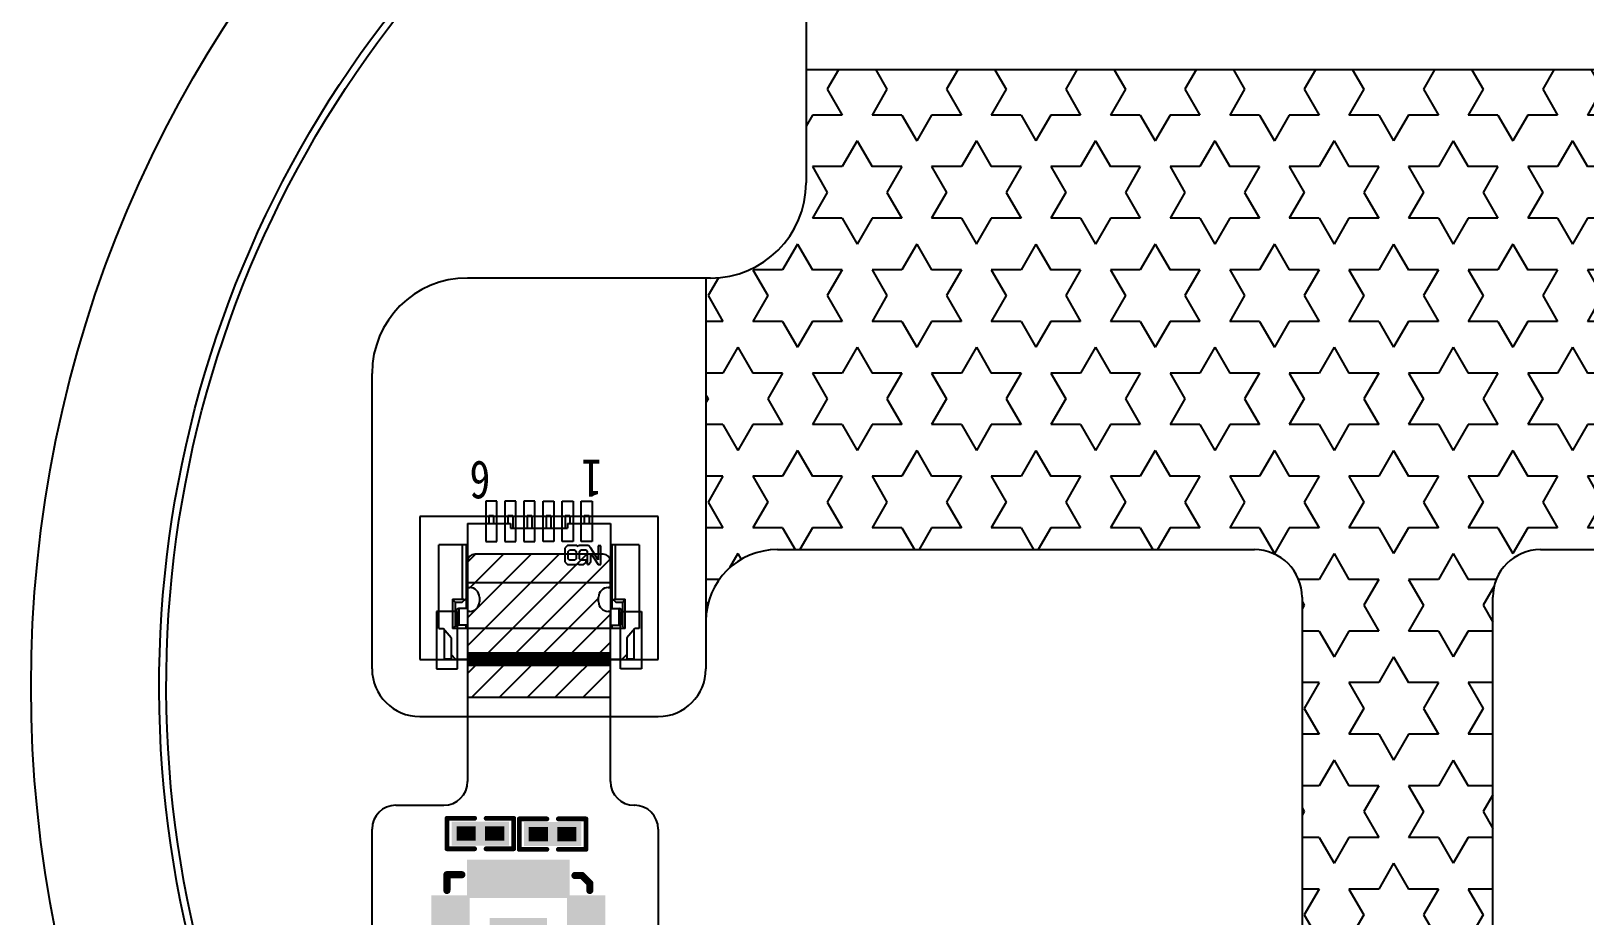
# Model space of a CAD drawing. Header units: inches. Extents: x 1586 to 1904, y -864 to -636.
# Drawn here: x 1807.77 to 1840.36, y -751.12 to -732.55 of the extents above; entities that cross this region are included whole.
import ezdxf

# ---------------------------------------------------------------- set-up
doc = ezdxf.new("R2010")
doc.units = ezdxf.units.IN
doc.header["$LTSCALE"] = 0.909449
doc.header["$MEASUREMENT"] = 0
doc.header["$PDMODE"] = 3
doc.header["$PDSIZE"] = 0.3125
doc.layers.get('0').update_dxf_attribs({"linetype": 'CONTINUOUS'})
doc.layers.get('Defpoints').update_dxf_attribs({"linetype": 'CONTINUOUS'})
for name, color, linetype in [('DIM（标注）', 3, 'CONTINUOUS'), ('TOPLAYER', 1, 'CONTINUOUS'), ('TopOverlay', 2, 'CONTINUOUS'), ('TOPPASTE', 8, 'CONTINUOUS'), ('TOPSOLDER', 216, 'CONTINUOUS')]:
    doc.layers.add(name, color=color, linetype=linetype)
doc.styles.add('CCN-1', font='', dxfattribs={"width": 0.85})
doc.styles.add('宋体', font='', dxfattribs={"width": 0.8})
doc.styles.get('CCN-1').set_extended_font_data('SimSun')
doc.styles.get('宋体').set_extended_font_data('SimSun')
doc.dimstyles.new('DIM-CCN', dxfattribs={"dimscale": 0.9, "dimtxt": 1.7, "dimasz": 1.8, "dimexe": 1.5, "dimexo": 0.5, "dimgap": 0.3, "dimtad": 1, "dimzin": 0, "dimdsep": 46, "dimtxsty": 'CCN-1', "dimblk": 'OPEN30', "dimcen": 0.05, "dimclrd": 256, "dimclre": 256, "dimclrt": 256, "dimadec": 0, "dimazin": 0, "dimtfac": 1, "dimtofl": 0, "dimtmove": 0, "dimatfit": 3, "dimldrblk": 'OPEN30', "dimfxl": 1, "dimtolj": 1, "dimtzin": 0, "dimlwd": -1, "dimlwe": -1, "dimarcsym": 0})

# ---------------------------------------------------------------- blocks, each defined once
blk = doc.blocks.new('CST820_1')
at = {"layer": 'TOPLAYER'}
for points in [[(-0.683994, 1.726001), (-0.883994, 1.726001), (-0.683994, 1.126002), (-0.883994, 1.126002)], [(-0.334, 1.726004), (-0.533999, 1.726004), (-0.334, 1.126005), (-0.533999, 1.126005)], [(0.016002, 1.726001), (-0.183998, 1.726001), (0.016002, 1.126002), (-0.183998, 1.126002)], [(0.366001, 1.726001), (0.166002, 1.726001), (0.366001, 1.126002), (0.166002, 1.126002)], [(0.716001, 1.726004), (0.516001, 1.726004), (0.716001, 1.126005), (0.516001, 1.126005)], [(1.066002, 1.726001), (0.866003, 1.726001), (1.066002, 1.126002), (0.866003, 1.126002)], [(-1.633004, 0.976996), (-1.633004, 0.776996), (-1.033005, 0.976996), (-1.033005, 0.776996)], [(1.815003, 0.777009), (1.815003, 0.977008), (1.215004, 0.777009), (1.215004, 0.977008)], [(-1.633004, 0.626999), (-1.633004, 0.426999), (-1.033005, 0.626999), (-1.033005, 0.426999)], [(-0.408998, -0.497997), (0.591, -0.497997), (-0.408998, 0.502001), (0.591, 0.502001)], [(1.815008, 0.427012), (1.815008, 0.627012), (1.215009, 0.427012), (1.215009, 0.627012)], [(-1.633004, 0.277002), (-1.633004, 0.077003), (-1.033005, 0.277002), (-1.033005, 0.077003)], [(1.815005, 0.07701), (1.815005, 0.27701), (1.215006, 0.07701), (1.215006, 0.27701)], [(-1.633004, -0.073005), (-1.633004, -0.273004), (-1.033005, -0.073005), (-1.033005, -0.273004)], [(1.815003, -0.272992), (1.815003, -0.072992), (1.215004, -0.272992), (1.215004, -0.072992)], [(-1.633004, -0.423001), (-1.633004, -0.623001), (-1.033005, -0.423001), (-1.033005, -0.623001)], [(1.815008, -0.622988), (1.815008, -0.422989), (1.215009, -0.622988), (1.215009, -0.422989)], [(-1.633004, -0.772998), (-1.633004, -0.972998), (-1.033005, -0.772998), (-1.033005, -0.972998)], [(1.815005, -0.97299), (1.815005, -0.772991), (1.215006, -0.97299), (1.215006, -0.772991)], [(-0.884001, -1.721998), (-0.684002, -1.721998), (-0.884001, -1.121999), (-0.684002, -1.121999)], [(-0.534002, -1.721998), (-0.334002, -1.721998), (-0.534002, -1.121999), (-0.334002, -1.121999)], [(-0.184, -1.721993), (0.015999, -1.721993), (-0.184, -1.121994), (0.015999, -1.121994)], [(0.165999, -1.721998), (0.365999, -1.721998), (0.165999, -1.121999), (0.365999, -1.121999)], [(0.515998, -1.721998), (0.715998, -1.721998), (0.515998, -1.121999), (0.715998, -1.121999)], [(0.865998, -1.721996), (1.065997, -1.721996), (0.865998, -1.121997), (1.065997, -1.121997)]]:
    blk.add_solid(points, dxfattribs=at)
at = {"layer": 'TopOverlay', "const_width": 0.15}
for points in [[(-1.399995, 1.5), (-1.4, 1.189002)], [(-1.399995, 1.5), (-1.087001, 1.5)], [(1.600002, 1.500005), (1.269002, 1.499994)], [(1.600002, 1.500005), (1.599994, 1.187005)], [(-1.406997, -1.17599), (-1.406997, -1.488991)], [(1.582003, -1.334529), (1.420543, -1.495994)], [(1.582001, -1.184996), (1.582003, -1.334529)], [(-1.406997, -1.488991), (-1.095995, -1.488991)], [(1.269002, -1.495991), (1.420543, -1.495994)]]:
    blk.add_lwpolyline(points, dxfattribs=at)
at = {"layer": 'TopOverlay', "const_width": 0.074999}
for points in [[(-1.437495, 1.5, 1), (-1.362494, 1.5, 1)], [(-1.437495, 1.5, 1), (-1.362494, 1.5, 1)], [(-1.124501, 1.5, 1), (-1.0495, 1.5, 1)], [(1.231501, 1.499994, 1), (1.306502, 1.499994, 1)], [(1.562501, 1.500005, 1), (1.637502, 1.500005, 1)], [(1.562501, 1.500005, 1), (1.637502, 1.500005, 1)], [(-1.4375, 1.189002, 1), (-1.362499, 1.189002, 1)], [(1.562494, 1.187005, 1), (1.637495, 1.187005, 1)], [(-1.444498, -1.17599, 1), (-1.369497, -1.17599, 1)], [(1.5445, -1.184996, 1), (1.619501, -1.184996, 1)], [(1.544503, -1.334529, 1), (1.619504, -1.334529, 1)], [(1.544503, -1.334529, 1), (1.619504, -1.334529, 1)], [(-1.444498, -1.488991, 1), (-1.369497, -1.488991, 1)], [(-1.444498, -1.488991, 1), (-1.369497, -1.488991, 1)], [(-1.133495, -1.488991, 1), (-1.058494, -1.488991, 1)], [(1.231501, -1.495991, 1), (1.306502, -1.495991, 1)], [(1.383043, -1.495994, 1), (1.458044, -1.495994, 1)], [(1.383043, -1.495994, 1), (1.458044, -1.495994, 1)]]:
    blk.add_lwpolyline(points, format="xyb", close=True, dxfattribs=at)
at = {"layer": 'TOPPASTE'}
for points in [[(-0.683994, 1.726001), (-0.883994, 1.726001), (-0.683994, 1.126002), (-0.883994, 1.126002)], [(-0.334, 1.726004), (-0.533999, 1.726004), (-0.334, 1.126005), (-0.533999, 1.126005)], [(0.016002, 1.726001), (-0.183998, 1.726001), (0.016002, 1.126002), (-0.183998, 1.126002)], [(0.366001, 1.726001), (0.166002, 1.726001), (0.366001, 1.126002), (0.166002, 1.126002)], [(0.716001, 1.726004), (0.516001, 1.726004), (0.716001, 1.126005), (0.516001, 1.126005)], [(1.066002, 1.726001), (0.866003, 1.726001), (1.066002, 1.126002), (0.866003, 1.126002)], [(-1.633004, 0.976996), (-1.633004, 0.776996), (-1.033005, 0.976996), (-1.033005, 0.776996)], [(1.815003, 0.777009), (1.815003, 0.977008), (1.215004, 0.777009), (1.215004, 0.977008)], [(-1.633004, 0.626999), (-1.633004, 0.426999), (-1.033005, 0.626999), (-1.033005, 0.426999)], [(-0.408998, -0.497997), (0.591, -0.497997), (-0.408998, 0.502001), (0.591, 0.502001)], [(1.815008, 0.427012), (1.815008, 0.627012), (1.215009, 0.427012), (1.215009, 0.627012)], [(-1.633004, 0.277002), (-1.633004, 0.077003), (-1.033005, 0.277002), (-1.033005, 0.077003)], [(1.815005, 0.07701), (1.815005, 0.27701), (1.215006, 0.07701), (1.215006, 0.27701)], [(-1.633004, -0.073005), (-1.633004, -0.273004), (-1.033005, -0.073005), (-1.033005, -0.273004)], [(1.815003, -0.272992), (1.815003, -0.072992), (1.215004, -0.272992), (1.215004, -0.072992)], [(-1.633004, -0.423001), (-1.633004, -0.623001), (-1.033005, -0.423001), (-1.033005, -0.623001)], [(1.815008, -0.622988), (1.815008, -0.422989), (1.215009, -0.622988), (1.215009, -0.422989)], [(-1.633004, -0.772998), (-1.633004, -0.972998), (-1.033005, -0.772998), (-1.033005, -0.972998)], [(1.815005, -0.97299), (1.815005, -0.772991), (1.215006, -0.97299), (1.215006, -0.772991)], [(-0.884001, -1.721998), (-0.684002, -1.721998), (-0.884001, -1.121999), (-0.684002, -1.121999)], [(-0.534002, -1.721998), (-0.334002, -1.721998), (-0.534002, -1.121999), (-0.334002, -1.121999)], [(-0.184, -1.721993), (0.015999, -1.721993), (-0.184, -1.121994), (0.015999, -1.121994)], [(0.165999, -1.721998), (0.365999, -1.721998), (0.165999, -1.121999), (0.365999, -1.121999)], [(0.515998, -1.721998), (0.715998, -1.721998), (0.515998, -1.121999), (0.715998, -1.121999)], [(0.865998, -1.721996), (1.065997, -1.721996), (0.865998, -1.121997), (1.065997, -1.121997)]]:
    blk.add_solid(points, dxfattribs=at)
at = {"layer": 'TOPSOLDER'}
for points in [[(-0.582394, 1.827601), (-0.985594, 1.827601), (-0.582394, 1.024402), (-0.985594, 1.024402)], [(-0.2324, 1.827604), (-0.635599, 1.827604), (-0.2324, 1.024405), (-0.635599, 1.024405)], [(0.117602, 1.827601), (-0.285598, 1.827601), (0.117602, 1.024402), (-0.285598, 1.024402)], [(0.467601, 1.827601), (0.064402, 1.827601), (0.467601, 1.024402), (0.064402, 1.024402)], [(0.817601, 1.827604), (0.414401, 1.827604), (0.817601, 1.024405), (0.414401, 1.024405)], [(1.167602, 1.827601), (0.764403, 1.827601), (1.167602, 1.024402), (0.764403, 1.024402)], [(-1.734604, 1.078596), (-1.734604, 0.675396), (-0.931405, 1.078596), (-0.931405, 0.675396)], [(1.916603, 0.675409), (1.916603, 1.078608), (1.113404, 0.675409), (1.113404, 1.078608)], [(-1.734604, 0.728599), (-1.734604, 0.325399), (-0.931405, 0.728599), (-0.931405, 0.325399)], [(1.916608, 0.325412), (1.916608, 0.728612), (1.113409, 0.325412), (1.113409, 0.728612)], [(-1.734604, 0.378602), (-1.734604, -0.024597), (-0.931405, 0.378602), (-0.931405, -0.024597)], [(-0.510598, -0.599597), (0.6926, -0.599597), (-0.510598, 0.603601), (0.6926, 0.603601)], [(1.916605, -0.02459), (1.916605, 0.37861), (1.113406, -0.02459), (1.113406, 0.37861)], [(-1.734604, 0.028595), (-1.734604, -0.374604), (-0.931405, 0.028595), (-0.931405, -0.374604)], [(1.916603, -0.374592), (1.916603, 0.028608), (1.113404, -0.374592), (1.113404, 0.028608)], [(-1.734604, -0.321401), (-1.734604, -0.724601), (-0.931405, -0.321401), (-0.931405, -0.724601)], [(1.916608, -0.724588), (1.916608, -0.321389), (1.113409, -0.724588), (1.113409, -0.321389)], [(-1.734604, -0.671398), (-1.734604, -1.074598), (-0.931405, -0.671398), (-0.931405, -1.074598)], [(1.916605, -1.07459), (1.916605, -0.671391), (1.113406, -1.07459), (1.113406, -0.671391)], [(-0.985601, -1.823598), (-0.582402, -1.823598), (-0.985601, -1.020399), (-0.582402, -1.020399)], [(-0.635602, -1.823598), (-0.232402, -1.823598), (-0.635602, -1.020399), (-0.232402, -1.020399)], [(-0.2856, -1.823593), (0.117599, -1.823593), (-0.2856, -1.020394), (0.117599, -1.020394)], [(0.064399, -1.823598), (0.467599, -1.823598), (0.064399, -1.020399), (0.467599, -1.020399)], [(0.414398, -1.823598), (0.817598, -1.823598), (0.414398, -1.020399), (0.817598, -1.020399)], [(0.764398, -1.823596), (1.167597, -1.823596), (0.764398, -1.020397), (1.167597, -1.020397)]]:
    blk.add_solid(points, dxfattribs=at)
blk = doc.blocks.new('0201_______3')
at = {"layer": 'TOPLAYER'}
for points in [[(-0.499999, -0.149997), (-0.1, -0.149997), (-0.499999, 0.150002), (-0.1, 0.150002)], [(0.099997, -0.15), (0.499996, -0.15), (0.099997, 0.15), (0.499996, 0.15)]]:
    blk.add_solid(points, dxfattribs=at)
at = {"layer": 'TopOverlay', "const_width": 0.1}
for points in [[(-0.699999, -0.320002), (-0.699999, 0.320002)], [(-0.12, 0.320002), (-0.699999, 0.320002)], [(0.700001, 0.319999), (0.12, 0.320002)], [(0.700001, -0.319999), (0.700001, 0.319999)], [(-0.699999, -0.320002), (-0.120002, -0.319999)], [(0.12, -0.320002), (0.700001, -0.319999)]]:
    blk.add_lwpolyline(points, dxfattribs=at)
at = {"layer": 'TopOverlay', "const_width": 0.05}
for points in [[(-0.724997, 0.320002, 1), (-0.675, 0.320002, 1)], [(-0.724997, 0.320002, 1), (-0.675, 0.320002, 1)], [(-0.144998, 0.320002, 1), (-0.095001, 0.320002, 1)], [(0.095001, 0.320002, 1), (0.144998, 0.320002, 1)], [(0.675002, 0.319999, 1), (0.725, 0.319999, 1)], [(0.675002, 0.319999, 1), (0.725, 0.319999, 1)], [(-0.724997, -0.320002, 1), (-0.675, -0.320002, 1)], [(-0.724997, -0.320002, 1), (-0.675, -0.320002, 1)], [(-0.145001, -0.319999, 1), (-0.095004, -0.319999, 1)], [(0.095001, -0.320002, 1), (0.144998, -0.320002, 1)], [(0.675002, -0.319999, 1), (0.725, -0.319999, 1)], [(0.675002, -0.319999, 1), (0.725, -0.319999, 1)]]:
    blk.add_lwpolyline(points, format="xyb", close=True, dxfattribs=at)
at = {"layer": 'TOPPASTE'}
for points in [[(-0.499999, -0.149997), (-0.1, -0.149997), (-0.499999, 0.150002), (-0.1, 0.150002)], [(0.099997, -0.15), (0.499996, -0.15), (0.099997, 0.15), (0.499996, 0.15)]]:
    blk.add_solid(points, dxfattribs=at)
at = {"layer": 'TOPSOLDER'}
for points in [[(-0.601599, -0.251597), (0.0016, -0.251597), (-0.601599, 0.251602), (0.0016, 0.251602)], [(-0.001603, -0.2516), (0.601596, -0.2516), (-0.001603, 0.2516), (0.601596, 0.2516)]]:
    blk.add_solid(points, dxfattribs=at)
blk = doc.blocks.new('0201_______4')
at = {"layer": 'TOPLAYER'}
for points in [[(-0.499999, -0.149997), (-0.1, -0.149997), (-0.499999, 0.150002), (-0.1, 0.150002)], [(0.099997, -0.15), (0.499996, -0.15), (0.099997, 0.15), (0.499996, 0.15)]]:
    blk.add_solid(points, dxfattribs=at)
at = {"layer": 'TopOverlay', "const_width": 0.1}
for points in [[(-0.700001, 0.320002), (-0.700001, -0.319999)], [(-0.700001, 0.320002), (-0.12, 0.320002)], [(0.12, 0.320002), (0.700001, 0.319999)], [(0.700001, 0.319999), (0.700001, -0.319999)], [(-0.700001, -0.319999), (-0.120002, -0.319999)], [(0.119997, -0.319999), (0.700001, -0.319999)]]:
    blk.add_lwpolyline(points, dxfattribs=at)
at = {"layer": 'TopOverlay', "const_width": 0.05}
for points in [[(-0.725, 0.320002, 1), (-0.675002, 0.320002, 1)], [(-0.725, 0.320002, 1), (-0.675002, 0.320002, 1)], [(-0.144998, 0.320002, 1), (-0.095001, 0.320002, 1)], [(0.095001, 0.320002, 1), (0.144998, 0.320002, 1)], [(0.675002, 0.319999, 1), (0.725, 0.319999, 1)], [(0.675002, 0.319999, 1), (0.725, 0.319999, 1)], [(-0.725, -0.319999, 1), (-0.675002, -0.319999, 1)], [(-0.725, -0.319999, 1), (-0.675002, -0.319999, 1)], [(-0.145001, -0.319999, 1), (-0.095004, -0.319999, 1)], [(0.094999, -0.319999, 1), (0.144996, -0.319999, 1)], [(0.675002, -0.319999, 1), (0.725, -0.319999, 1)], [(0.675002, -0.319999, 1), (0.725, -0.319999, 1)]]:
    blk.add_lwpolyline(points, format="xyb", close=True, dxfattribs=at)
at = {"layer": 'TOPPASTE'}
for points in [[(-0.499999, -0.149997), (-0.1, -0.149997), (-0.499999, 0.150002), (-0.1, 0.150002)], [(0.099997, -0.15), (0.499996, -0.15), (0.099997, 0.15), (0.499996, 0.15)]]:
    blk.add_solid(points, dxfattribs=at)
at = {"layer": 'TOPSOLDER'}
for points in [[(-0.601599, -0.251597), (0.0016, -0.251597), (-0.601599, 0.251602), (0.0016, 0.251602)], [(-0.001603, -0.2516), (0.601596, -0.2516), (-0.001603, 0.2516), (0.601596, 0.2516)]]:
    blk.add_solid(points, dxfattribs=at)
blk = doc.blocks.new('A$C2CD672AE')
at = {"color": 2, "linetype": 'Continuous'}
for p, q in [((0, 3.518), (0.44, 3.518)), ((0, 2.318), (0, 3.518)), ((0.44, 3.518), (0.44, 2.318)), ((4.3, 3.518), (3.86, 3.518)), ((3.86, 3.518), (3.86, 2.318)), ((4.3, 2.318), (4.3, 3.518)), ((0.44, 2.318), (0, 2.318)), ((3.86, 2.318), (4.3, 2.318)), ((1.035, 0), (1.035, 0.85)), ((1.035, 0.85), (1.265, 0.85)), ((1.265, 0.85), (1.265, 0)), ((1.435, 0), (1.435, 0.85)), ((1.435, 0.85), (1.665, 0.85)), ((1.665, 0.85), (1.665, 0)), ((1.835, 0), (1.835, 0.85)), ((1.835, 0.85), (2.065, 0.85)), ((2.065, 0.85), (2.065, 0)), ((2.235, 0.85), (2.235, 0)), ((2.465, 0.85), (2.235, 0.85)), ((2.465, 0), (2.465, 0.85)), ((2.635, 0.85), (2.635, 0)), ((2.865, 0.85), (2.635, 0.85)), ((2.865, 0), (2.865, 0.85)), ((3.035, 0.85), (3.035, 0)), ((3.265, 0.85), (3.035, 0.85)), ((3.265, 0), (3.265, 0.85)), ((1.035, 0), (1.035, 0.469)), ((1.265, 0.469), (1.265, 0)), ((1.435, 0), (1.435, 0.469)), ((1.665, 0.569), (1.665, 0)), ((1.835, 0), (1.835, 0.569)), ((2.065, 0.569), (2.065, 0)), ((2.235, 0.569), (2.235, 0)), ((2.465, 0), (2.465, 0.569)), ((2.635, 0.569), (2.635, 0)), ((2.865, 0), (2.865, 0.469)), ((3.035, 0.469), (3.035, 0)), ((3.265, 0), (3.265, 0.469)), ((1.265, 0), (1.035, 0)), ((1.265, 0), (1.035, 0)), ((1.665, 0), (1.435, 0)), ((1.665, 0), (1.435, 0)), ((2.065, 0), (1.835, 0)), ((2.065, 0), (1.835, 0)), ((2.235, 0), (2.465, 0)), ((2.235, 0), (2.465, 0)), ((2.635, 0), (2.865, 0)), ((2.635, 0), (2.865, 0)), ((3.035, 0), (3.265, 0)), ((3.035, 0), (3.265, 0))]:
    blk.add_line(p, q, dxfattribs=at)
at = {"color": 6, "linetype": 'Continuous'}
for p, q in [((0.16, 3.319), (0.31, 3.319)), ((0.16, 2.693), (0.16, 3.319)), ((0.31, 3.309), (0.16, 3.309)), ((0.31, 2.869), (0.31, 3.319)), ((0.31, 3.219), (0.41, 3.319)), ((0.41, 3.319), (3.89, 3.319)), ((3.89, 3.319), (3.99, 3.219)), ((3.99, 3.319), (4.14, 3.319)), ((3.99, 2.869), (3.99, 3.319)), ((4.14, 3.309), (3.99, 3.309)), ((4.14, 2.693), (4.14, 3.319)), ((0.05, 2.669), (0.14, 2.669)), ((0.05, 0.919), (0.05, 2.669)), ((0.14, 2.669), (0.31, 2.869)), ((0.34, 2.669), (3.96, 2.669)), ((0.34, 2.669), (0.39, 2.639)), ((0.34, 2.669), (0.34, 2.059)), ((0.39, 2.639), (0.39, 2.119)), ((0.62, 2.602), (0.62, 2.669)), ((3.68, 2.669), (3.68, 2.602)), ((3.91, 2.639), (3.96, 2.669)), ((3.91, 2.119), (3.91, 2.639)), ((3.96, 2.059), (3.96, 2.669)), ((3.99, 2.869), (4.16, 2.669)), ((4.25, 2.669), (4.16, 2.669)), ((4.25, 2.669), (4.25, 0.919)), ((0.39, 2.579), (0.428, 2.579)), ((0.42, 2.552), (0.42, 2.302)), ((0.65, 2.602), (0.47, 2.602)), ((0.47, 2.602), (0.47, 2.252)), ((0.65, 0.469), (0.65, 2.602)), ((3.65, 2.602), (3.83, 2.602)), ((3.65, 0.469), (3.65, 2.602)), ((3.83, 2.252), (3.83, 2.602)), ((3.91, 2.579), (3.872, 2.579)), ((3.88, 2.302), (3.88, 2.552)), ((0.39, 2.119), (0.34, 2.059)), ((0.55, 2.059), (0.34, 2.059)), ((0.54, 2.119), (0.39, 2.119)), ((0.65, 2.252), (0.47, 2.252)), ((0.62, 2.039), (0.54, 2.119)), ((0.55, 2.059), (0.586, 2.073)), ((0.55, 0.919), (0.55, 2.059)), ((0.62, 0.919), (0.62, 2.252)), ((3.65, 2.252), (3.83, 2.252)), ((3.68, 0.919), (3.68, 2.252)), ((3.76, 2.119), (3.68, 2.039)), ((3.714, 2.073), (3.75, 2.059)), ((3.96, 2.059), (3.75, 2.059)), ((3.75, 2.059), (3.75, 0.919)), ((3.91, 2.119), (3.76, 2.119)), ((3.96, 2.059), (3.91, 2.119)), ((3.65, 1.71), (0.65, 1.71)), ((0.62, 1.499), (0.65, 1.499)), ((0.65, 1.319), (0.62, 1.319)), ((0.912, 1.329), (0.85, 1.329)), ((0.85, 1.329), (0.85, 0.937)), ((1.063, 1.094), (0.912, 1.329)), ((1.113, 1.329), (1.063, 1.273)), ((1.13, 1.329), (1.113, 1.329)), ((1.13, 1.329), (1.13, 1.055)), ((1.214, 1.329), (1.158, 1.284)), ((1.315, 1.329), (1.214, 1.329)), ((1.331, 1.306), (1.315, 1.329)), ((1.354, 1.329), (1.331, 1.306)), ((1.549, 1.329), (1.354, 1.329)), ((1.605, 1.273), (1.549, 1.329)), ((3.65, 1.499), (3.68, 1.499)), ((3.68, 1.319), (3.65, 1.319)), ((0.62, 1.069), (0.65, 1.069)), ((0.912, 1.228), (1.063, 0.988)), ((0.912, 0.937), (0.912, 1.228)), ((1.063, 1.273), (1.063, 1.094)), ((1.063, 0.988), (1.113, 0.932)), ((1.158, 1.021), (1.13, 1.055)), ((1.158, 1.284), (1.158, 1.239)), ((1.158, 1.239), (1.27, 1.239)), ((1.27, 1.021), (1.158, 1.021)), ((1.27, 1.239), (1.298, 1.211)), ((1.298, 1.055), (1.27, 1.021)), ((1.298, 1.211), (1.298, 1.055)), ((1.37, 1.211), (1.398, 1.239)), ((1.37, 1.055), (1.37, 1.211)), ((1.398, 1.021), (1.37, 1.055)), ((1.398, 1.239), (1.505, 1.239)), ((1.505, 1.021), (1.398, 1.021)), ((1.505, 1.239), (1.538, 1.211)), ((1.538, 1.055), (1.505, 1.021)), ((1.538, 1.211), (1.538, 1.055)), ((1.549, 0.932), (1.605, 0.988)), ((1.605, 0.988), (1.605, 1.273)), ((3.65, 1.069), (3.68, 1.069)), ((0.05, 0.919), (0.65, 0.919)), ((0.85, 0.937), (0.912, 0.937)), ((1.113, 0.932), (1.315, 0.932)), ((1.315, 0.932), (1.331, 0.954)), ((1.331, 0.954), (1.354, 0.932)), ((1.354, 0.932), (1.549, 0.932)), ((3.65, 0.919), (4.25, 0.919)), ((1.55, 0.469), (0.65, 0.469)), ((1.1, 0.303), (1.1, 0.469)), ((1.2, 0.303), (1.2, 0.469)), ((1.5, 0.303), (1.5, 0.469)), ((2.75, 0.569), (1.55, 0.569)), ((1.55, 0.469), (1.55, 0.569)), ((1.6, 0.303), (1.6, 0.569)), ((1.9, 0.303), (1.9, 0.569)), ((2, 0.303), (2, 0.569)), ((2.3, 0.303), (2.3, 0.569)), ((2.4, 0.303), (2.4, 0.569)), ((2.7, 0.303), (2.7, 0.569)), ((2.75, 0.469), (2.75, 0.569)), ((3.65, 0.469), (2.75, 0.469)), ((2.8, 0.303), (2.8, 0.469)), ((3.1, 0.303), (3.1, 0.469)), ((3.2, 0.303), (3.2, 0.469)), ((1.2, 0.303), (1.1, 0.303)), ((1.6, 0.303), (1.5, 0.303)), ((2, 0.303), (1.9, 0.303)), ((2.4, 0.303), (2.3, 0.303)), ((2.8, 0.303), (2.7, 0.303)), ((3.2, 0.303), (3.1, 0.303))]:
    blk.add_line(p, q, dxfattribs=at)
for centre, start, end in [((0.47, 2.552), 90, 180), ((0.47, 2.302), 180, 270), ((3.83, 2.552), 0, 90), ((3.83, 2.302), 270, 0)]:
    blk.add_arc(centre, 0.05, start, end, dxfattribs=at)
blk = doc.blocks.new('*D218')
at = {"layer": 'Defpoints', "color": 0}
for p in [(1855.189, -720.021), (1855.189, -746.302), (1856.389, -746.301)]:
    blk.add_point(p, dxfattribs=at)
at = {"layer": 'DIM（标注）'}
for p, q in [((1855.189, -745.852), (1855.189, -719.121)), ((1856.389, -745.851), (1856.389, -719.121)), ((1852.939, -720.021), (1837.7, -720.021)), ((1858.639, -720.021), (1860.889, -720.021))]:
    blk.add_line(p, q, dxfattribs=at)
for points in [[(1852.939, -719.646), (1852.939, -720.396), (1855.189, -720.021)], [(1858.639, -719.646), (1858.639, -720.396), (1856.389, -720.021)]]:
    blk.add_solid(points, dxfattribs=at)
at = {"layer": 'DIM（标注）', "insert": (1844.195, -718.538), "char_height": 2.25, "attachment_point": 5, "style": '宋体'}
blk.add_mtext('\\A1;1.20±0.20', dxfattribs=at)
blk = doc.blocks.new('_Open30')
at = {"color": 0, "linetype": 'ByBlock', "lineweight": -2}
for p, q in [((-1, 0.268), (0, 0)), ((0, 0), (-1, -0.268)), ((0, 0), (-1, 0))]:
    blk.add_line(p, q, dxfattribs=at)

msp = doc.modelspace()

# ---------------------------------------------------------------- hatches: boundary and pattern name
h = msp.add_hatch()
h.set_pattern_fill('STARS', color=5, scale=5, angle=180, style=0)
h.set_pattern_definition([(180, (3049.7815, -1439.0446), (-1e-16, -1.08253175), [0.625, -0.625]), (240, (3049.7815, -1439.0446), (0.9375, -0.5412659), [0.625, -0.625]), (300, (3049.469, -1439.5858), (0.9375, 0.5412659), [0.625, -0.625])])
h.paths.add_polyline_path([(1852.224, -757.952), (1852.224, -761.952), (1857.705, -761.952), (1857.705, -757.952)])
edge = h.paths.add_edge_path()
edge.add_line((1846.224, -761.952), (1846.224, -757.952))
edge.add_line((1846.224, -757.952), (1839.424, -757.952))
edge.add_arc((1839.424, -756.952), 1, 180, 270, ccw=False)
edge.add_line((1838.424, -756.952), (1838.424, -744.433))
edge.add_arc((1839.424, -744.433), 1, 90, 180, ccw=False)
edge.add_line((1839.424, -743.433), (1844.424, -743.433))
edge.add_arc((1844.424, -744.433), 1, 0, 90, ccw=False)
edge.add_line((1845.424, -744.433), (1845.424, -733.369))
edge.add_line((1845.424, -733.369), (1824.024, -733.369))
edge.add_line((1824.024, -733.369), (1824.024, -735.735))
edge.add_arc((1822.024, -735.735), 2, -90, 0, ccw=False)
edge.add_line((1822.024, -737.735), (1821.924, -737.735))
edge.add_line((1821.924, -737.735), (1821.924, -744.933))
edge.add_arc((1823.424, -744.933), 1.5, 90, 180, ccw=False)
edge.add_line((1823.424, -743.433), (1833.424, -743.433))
edge.add_arc((1833.424, -744.433), 1, 0, 90, ccw=False)
edge.add_line((1834.424, -744.433), (1834.424, -756.952))
edge.add_arc((1839.424, -756.952), 5, 180, 270)
edge.add_line((1839.424, -761.952), (1846.224, -761.952))
h = msp.add_hatch()
h.set_pattern_fill('ANSI31', color=2, scale=0.13, angle=1260, style=0)
h.set_pattern_definition([(45, (-271.1203, -1277.30783), (-0.29185832, 0.29185832), [])])
edge = h.paths.add_edge_path()
edge.add_line((1819.922, -746.529), (1816.927, -746.529))
edge.add_line((1816.927, -746.529), (1816.927, -744.729))
edge.add_line((1816.927, -744.729), (1816.974, -744.729))
edge.add_arc((1816.974, -744.529), 0.2, 990, 1080)
edge.add_line((1817.174, -744.529), (1817.174, -744.429))
edge.add_arc((1816.974, -744.429), 0.2, 1080, 1170)
edge.add_line((1816.974, -744.229), (1816.927, -744.229))
edge.add_line((1816.927, -744.229), (1816.927, -743.679))
edge.add_arc((1817.077, -743.679), 0.15, 1170, 1260, ccw=False)
edge.add_line((1817.077, -743.529), (1819.772, -743.529))
edge.add_arc((1819.772, -743.679), 0.15, 1080, 1170, ccw=False)
edge.add_line((1819.922, -743.679), (1819.922, -744.229))
edge.add_line((1819.922, -744.229), (1819.874, -744.229))
edge.add_arc((1819.874, -744.429), 0.2, 1170, 1260)
edge.add_line((1819.674, -744.429), (1819.674, -744.529))
edge.add_arc((1819.874, -744.529), 0.2, 1260, 1350)
edge.add_line((1819.874, -744.729), (1819.922, -744.729))
edge.add_line((1819.922, -744.729), (1819.922, -746.529))

# ---------------------------------------------------------------- linework, layer by layer
at = {"color": 30, "linetype": 'Continuous'}
for p, q in [((1824.024, -730.577), (1824.024, -735.735)), ((1822.024, -737.735), (1816.924, -737.735)), ((1821.924, -737.735), (1821.924, -745.935)), ((1814.924, -745.935), (1814.924, -739.735)), ((1823.424, -743.433), (1833.424, -743.433)), ((1839.424, -743.433), (1844.424, -743.433)), ((1834.424, -744.433), (1834.424, -756.952)), ((1838.424, -756.952), (1838.424, -744.433))]:
    msp.add_line(p, q, dxfattribs=at)
msp.add_line((1845.572, -733.369), (1824.024, -733.369))
at = {"color": 7, "linetype": 'Continuous'}
for p, q in [((1820.924, -742.735), (1815.924, -742.735)), ((1815.924, -742.735), (1815.924, -745.735)), ((1820.924, -745.735), (1820.924, -742.735)), ((1815.924, -745.735), (1820.924, -745.735))]:
    msp.add_line(p, q, dxfattribs=at)
at = {"color": 2, "linetype": 'Continuous'}
for p, q in [((1816.927, -743.679), (1816.927, -744.229)), ((1819.772, -743.529), (1817.077, -743.529)), ((1819.922, -744.229), (1819.922, -743.679)), ((1816.927, -744.229), (1816.974, -744.229)), ((1817.174, -744.429), (1817.174, -744.529)), ((1819.674, -744.529), (1819.674, -744.429)), ((1819.874, -744.229), (1819.922, -744.229)), ((1816.974, -744.729), (1816.927, -744.729)), ((1816.927, -744.729), (1816.927, -748.296)), ((1819.922, -744.729), (1819.874, -744.729)), ((1819.922, -748.296), (1819.922, -744.729)), ((1816.927, -746.529), (1819.922, -746.529)), ((1815.424, -748.796), (1816.427, -748.796)), ((1820.422, -748.796), (1820.424, -748.796)), ((1814.924, -754.296), (1814.924, -749.296)), ((1820.924, -749.296), (1820.924, -754.296))]:
    msp.add_line(p, q, dxfattribs=at)
at = {"color": 30}
msp.add_line((1815.924, -746.935), (1820.924, -746.935), dxfattribs=at)
at = {"color": 3}
msp.add_lwpolyline([(1824.358, -767.4, -0.618371), (1822.005, -726.377), (1826.685, -723.694, -0.130855), (1829.171, -723.032), (1833.424, -723.032), (1837.678, -723.032, -0.130855), (1840.164, -723.694), (1844.844, -726.377, -0.618371), (1842.491, -767.4), (1838.83, -768.973, -0.101815), (1836.856, -769.379), (1829.993, -769.379, -0.101815), (1828.019, -768.973)], format="xyb", close=True, dxfattribs=at)
at = {"color": 6}
msp.add_lwpolyline([(1829.171, -723.182), (1833.424, -723.182), (1837.678, -723.182), (1837.678, -723.582), (1839.606, -723.582, -0.027877), (1840.09, -723.824), (1844.77, -726.507, -0.618371), (1842.432, -767.262), (1838.771, -768.835, -0.101815), (1836.856, -769.229), (1829.993, -769.229, -0.101815), (1828.078, -768.835), (1824.417, -767.262, -0.618371), (1822.079, -726.507), (1826.759, -723.824, -0.027877), (1827.242, -723.582), (1829.171, -723.582)], format="xyb", close=True, dxfattribs=at)
at = {"color": 4, "ltscale": 0.1}
msp.add_circle((1833.424, -746.301), 25.65, dxfattribs=at)
at = {"color": 30, "linetype": 'Continuous'}
for centre, radius, start, end in [((1822.024, -735.735), 2, 270, 0), ((1816.924, -739.735), 2, 90, 180), ((1823.424, -744.933), 1.5, 90, 180), ((1833.424, -744.433), 1, 0, 90), ((1839.424, -744.433), 1, 90, 180)]:
    msp.add_arc(centre, radius, start, end, dxfattribs=at)
at = {"color": 2, "linetype": 'Continuous'}
for centre, radius, start, end in [((1817.077, -743.679), 0.15, 90, 180), ((1819.772, -743.679), 0.15, 360, 90), ((1816.974, -744.429), 0.2, 360, 90), ((1819.874, -744.429), 0.2, 90, 180), ((1816.974, -744.529), 0.2, 270, 0), ((1819.874, -744.529), 0.2, 180, 270), ((1816.427, -748.296), 0.5, 270, 0), ((1820.422, -748.296), 0.5, 180, 270), ((1815.424, -749.296), 0.5, 90, 180), ((1820.424, -749.296), 0.5, 0, 90)]:
    msp.add_arc(centre, radius, start, end, dxfattribs=at)
at = {"color": 30}
for centre, start, end in [((1815.924, -745.935), 180, 270), ((1820.924, -745.935), 270, 0)]:
    msp.add_arc(centre, 1, start, end, dxfattribs=at)
at = {"layer": 'DIM（标注）', "color": 7, "ltscale": 1.690883, "const_width": 0.3}
msp.add_lwpolyline([(1819.922, -745.729), (1816.927, -745.729)], dxfattribs=at)

# ---------------------------------------------------------------- block references
at = {"color": 0, "linetype": 'ByBlock', "lineweight": -2, "rotation": 180}
msp.add_blockref('A$C2CD672AE', (1820.574, -742.416), dxfattribs=at)
at = {"extrusion": (0, 0, -1), "xscale": -1, "zscale": -1}
for name, p, rotation in [('0201_______3', (-1817.195, -749.39), 180), ('CST820_1', (-1817.994, -751.853), 270)]:
    msp.add_blockref(name, p, dxfattribs=dict(at, rotation=rotation))
msp.add_blockref('0201_______4', (-1818.71, -749.402), dxfattribs=at)

# ---------------------------------------------------------------- texts
at = {"color": 0, "linetype": 'ByBlock', "lineweight": -2, "char_height": 0.8, "width": 0.68203, "attachment_point": 3, "rotation": 180, "style": '宋体'}
for s, insert in [('6', (1816.968, -742.38)), ('1', (1819.31, -742.348))]:
    msp.add_mtext(s, dxfattribs=dict(at, insert=insert))

# ---------------------------------------------------------------- dimensions: what is measured, and where the dimension line sits
at = {"layer": 'DIM（标注）'}
dim = msp.add_linear_dim(base=(1855.189, -720.021), p1=(1856.389, -746.301), p2=(1855.189, -746.302), dimstyle='DIM-CCN', override={"dimtxt": 2.5, "dimasz": 2.5, "dimexe": 1, "dimtxsty": '宋体', "dimsah": 1, "dimtol": 1, "dimtp": 0.2, "dimtm": 0.2}, dxfattribs=at)
dim.commit()
dim.dimension.update_dxf_attribs({"geometry": '*D218', "text_midpoint": (1844.195, -720.021), "dimtype": 160})

doc.saveas('drawing.dxf')
